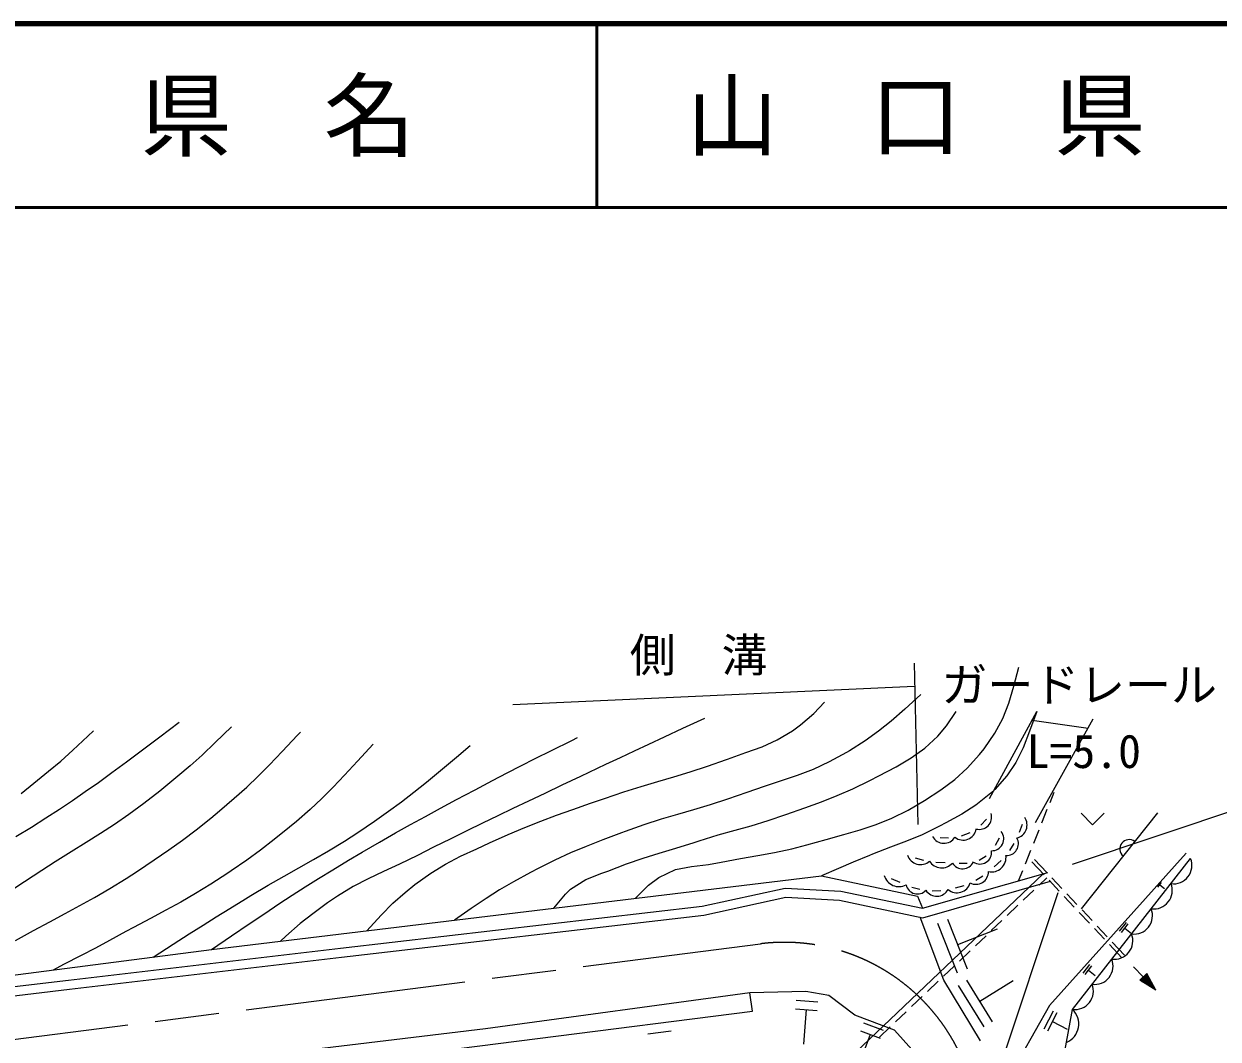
# Model space of a CAD drawing. Units: millimetres, scale not verified. Extents: x 40000 to 680000, y 20000 to 380000.
# Drawn here: x 301805 to 366826, y 324722 to 380000 of the extents above; entities that cross this region are included whole.
import ezdxf
from ezdxf.enums import TextEntityAlignment as Align

# ---------------------------------------------------------------- set-up
doc = ezdxf.new("R2010")
doc.units = ezdxf.units.MM
doc.header["$LTSCALE"] = 1000
doc.linetypes.add('CHAIN', pattern=[18.5, 12, -1.5, 3.5, -1.5])
for name, color, linetype, lineweight in [('M-BGD', 7, 'Continuous', 25), ('M-BMK', 2, 'CHAIN', 13), ('M-STR-HTXT', 7, 'Continuous', 13), ('M-TTL', 2, 'Continuous', 140), ('M-TTL-LINE', 7, 'Continuous', 50)]:
    doc.layers.add(name, color=color, linetype=linetype, lineweight=lineweight)
doc.layers.add('M-TTL-TXT', color=7, linetype='Continuous')
doc.styles.add('ＭＳ ゴシック', font='')
doc.styles.get('ＭＳ ゴシック').set_extended_font_data('MS Gothic')

msp = doc.modelspace()

# ---------------------------------------------------------------- linework, layer by layer
at = {"layer": 'M-BGD'}
for p, q in [((357677, 337610), (357899, 338164)), ((357230, 336496), (357528, 337239)), ((363531, 337037), (359363, 331811)), ((359368, 337023), (359993, 336398)), ((360618, 337023), (359993, 336398)), ((353914, 336371), (354220, 336694)), ((356005, 335985), (356167, 336421)), ((351690, 335704), (352151, 335684)), ((352849, 335795), (353331, 335978)), ((354713, 335282), (354918, 335688)), ((356784, 335383), (357081, 336125)), ((355486, 334998), (355716, 335366)), ((356337, 334269), (356635, 335011)), ((350327, 334597), (350777, 334471)), ((351459, 334364), (351965, 334333)), ((352722, 334296), (353168, 334310)), ((353814, 334470), (354196, 334702)), ((354636, 334098), (355017, 334444)), ((357355, 333660), (356686, 334374)), ((357501, 333797), (356832, 334510)), ((365082, 334851), (357644, 326554)), ((358892, 326339), (365329, 334557)), ((312014, 329598), (345230, 333620)), ((345230, 333620), (350452, 332497)), ((345746, 322724), (357294, 333724)), ((350735, 331844), (357556, 333799)), ((353630, 333379), (354015, 333619)), ((355966, 333344), (356188, 333897)), ((338740, 331966), (343247, 332946)), ((343247, 332946), (346282, 332781)), ((349030, 333464), (349490, 333260)), ((350159, 333001), (350578, 332884)), ((350753, 331329), (357693, 333319)), ((352530, 332954), (352991, 333091)), ((357086, 333111), (357501, 333507)), ((358176, 332785), (357628, 333369)), ((358321, 332922), (357774, 333505)), ((363549, 332989), (363749, 333248)), ((363649, 333119), (363907, 332918)), ((338822, 331472), (343287, 332443)), ((343287, 332443), (346216, 332284)), ((346216, 332284), (350753, 331329)), ((346282, 332781), (350735, 331844)), ((350452, 332497), (350735, 331844)), ((351259, 332796), (351732, 332812)), ((354856, 322882), (358116, 332696)), ((356217, 332283), (356796, 332835)), ((358996, 331910), (358449, 332493)), ((359142, 332047), (358595, 332630)), ((319041, 329677), (338740, 331966)), ((355348, 331456), (355927, 332008)), ((359817, 331034), (359270, 331618)), ((359963, 331171), (359416, 331755)), ((319099, 329180), (338822, 331472)), ((351899, 327936), (350605, 331360)), ((352642, 328315), (351574, 331018)), ((353183, 328529), (352115, 331231)), ((354479, 330628), (355058, 331180)), ((361466, 330603), (361831, 331072)), ((361560, 330530), (361924, 330999)), ((352649, 329880), (354811, 330734)), ((353610, 329801), (354189, 330352)), ((360638, 330159), (360091, 330743)), ((360784, 330296), (360237, 330879)), ((361742, 330764), (362117, 330473)), ((304237, 327933), (319041, 329677)), ((361581, 329154), (360912, 329867)), ((361727, 329291), (361058, 330004)), ((290301, 326791), (312014, 329598)), ((304295, 327437), (319099, 329180)), ((352741, 328973), (353320, 329525)), ((351872, 328145), (352451, 328697)), ((359487, 328309), (359851, 328778)), ((359581, 328236), (359945, 328705)), ((359763, 328471), (360138, 328179)), ((362227, 328666), (362749, 328108)), ((290402, 326309), (304237, 327933)), ((351003, 327318), (351582, 327869)), ((353889, 324625), (351899, 327936)), ((354545, 325660), (353152, 327925)), ((353849, 326793), (355660, 327906)), ((362941, 328288), (362557, 327929)), ((363432, 327378), (362557, 327929)), ((362732, 327819), (362595, 327965)), ((362633, 328001), (362907, 327708)), ((363082, 327598), (362672, 328037)), ((362710, 328072), (363257, 327488)), ((363432, 327378), (362749, 328108)), ((362787, 328144), (363334, 327560)), ((363236, 327742), (362826, 328180)), ((362864, 328216), (363137, 327924)), ((363039, 328106), (362902, 328252)), ((363432, 327378), (362941, 328288)), ((290481, 325815), (304295, 327437)), ((341339, 327243), (326934, 325281)), ((344387, 327316), (341339, 327243)), ((341477, 326243), (341339, 327243)), ((345640, 327100), (344387, 327316)), ((347047, 326023), (345640, 327100)), ((354092, 325382), (352700, 327646)), ((343849, 326849), (345030, 326756)), ((350134, 326490), (350714, 327042)), ((357644, 326554), (356088, 323795)), ((302676, 321324), (341477, 326243)), ((343812, 326377), (344992, 326283)), ((344402, 326330), (344252, 324442)), ((349209, 325209), (347047, 326023)), ((349265, 325662), (349845, 326214)), ((357362, 325280), (357867, 326267)), ((357559, 325179), (358064, 326166)), ((357599, 319156), (358892, 326339)), ((326934, 325281), (309326, 323170)), ((335775, 325014), (337042, 325175)), ((347350, 325179), (348424, 324774)), ((347512, 325608), (348586, 325204)), ((348397, 324835), (348976, 325386)), ((350782, 323451), (349209, 325209)), ((357812, 325672), (358601, 325269)), ((347887, 324976), (347240, 323258))]:
    msp.add_line(p, q, dxfattribs=at)
for points in [[(335097, 332393), (335804, 333102), (336384, 333516), (337276, 333948), (338148, 334126), (339077, 334231), (339775, 334349), (340829, 334558), (341766, 334718), (342668, 334877), (343615, 335080), (344430, 335297), (345482, 335594), (346442, 335857), (347338, 336118), (348201, 336407), (349061, 336754), (349947, 337190), (350837, 337711), (351728, 338292), (352485, 338852), (353169, 339467), (353838, 340214), (354084, 340527), (354677, 341385), (355102, 342187), (355423, 343014), (355702, 343944), (355980, 344980)], [(350638, 343491), (349762, 342680), (349028, 342033), (348343, 341484), (347614, 340970), (346749, 340424), (346598, 340333), (345650, 339811), (344770, 339406), (343915, 339077), (343043, 338780), (342109, 338472), (341163, 338142), (340121, 337781), (339168, 337479), (338269, 337213), (337392, 336959), (336501, 336693), (335565, 336391), (334548, 336031), (334334, 335951), (333318, 335564), (332417, 335211), (331570, 334857), (330717, 334467), (329797, 334007), (329383, 333789), (328468, 333288), (327706, 332842), (326974, 332379), (326151, 331826), (325243, 331200)], [(320481, 330623), (321252, 331476), (321890, 332120), (322566, 332711), (323095, 333134), (323960, 333762), (324767, 334254), (325581, 334676), (326468, 335091), (327164, 335410), (328168, 335861), (329084, 336247), (329951, 336588), (330810, 336907), (331700, 337224), (332663, 337562), (333424, 337829), (334468, 338182), (335420, 338478), (336318, 338742), (337195, 338997), (338089, 339267), (339034, 339575), (340065, 339946), (340110, 339963), (341109, 340322), (341995, 340642), (342827, 341011), (343662, 341515), (344094, 341841), (344820, 342453), (345403, 343065)], [(338858, 342182), (337659, 341626), (336662, 341163), (335807, 340765), (335032, 340402), (334275, 340046), (333474, 339668), (332569, 339240), (332115, 339024), (331100, 338543), (330160, 338098), (329277, 337679), (328431, 337277), (327604, 336881), (326777, 336482), (325931, 336069), (325048, 335634), (324108, 335166), (323237, 334728), (322262, 334254), (321383, 333847), (320555, 333454), (319734, 333023), (318876, 332502), (318343, 332138), (317531, 331549), (316850, 331010), (316073, 330330), (315769, 330052)], [(330667, 331856), (331290, 332619), (331574, 332878), (332398, 333414), (333280, 333754), (333594, 333874), (334607, 334261), (335517, 334575), (336391, 334852), (337295, 335127), (338296, 335436), (338574, 335524), (339606, 335838), (340527, 336095), (341410, 336340), (342329, 336617), (343297, 336947), (344320, 337315), (345231, 337649), (346087, 337983), (346944, 338352), (347862, 338794), (348362, 339053), (349301, 339552), (350120, 340030), (350860, 340562), (351559, 341222), (352032, 341784), (352573, 342552)], [(356955, 342552), (356560, 341493), (356204, 340590), (355816, 339792), (355326, 339049), (354663, 338313), (354451, 338114), (353644, 337463), (352864, 336975), (352002, 336506), (351663, 336321), (350715, 335847), (349852, 335492), (348983, 335171), (348018, 334798), (347850, 334728), (346958, 334352), (346156, 334013), (345230, 333620)], [(313107, 341727), (312222, 340866), (311503, 340186), (310858, 339605), (310196, 339038), (309424, 338402), (309209, 338227), (308339, 337544), (307526, 336947), (306747, 336412), (305979, 335913), (305199, 335424), (304384, 334919), (303511, 334373), (302779, 333902), (301842, 333292), (300981, 332730)], [(301356, 330090), (302324, 330628), (303212, 331109), (304046, 331556), (304852, 331992), (305657, 332441), (306487, 332927), (307371, 333474), (307986, 333874), (308892, 334478), (309694, 335026), (310441, 335560), (311187, 336123), (311981, 336756), (312453, 337146), (313263, 337836), (313944, 338446), (314561, 339036), (315182, 339664), (315875, 340390), (316705, 341274), (316863, 341443)], [(310264, 341963), (309205, 341165), (308255, 340450), (307394, 339807), (306602, 339222), (305861, 338683), (305150, 338178), (304450, 337695), (303742, 337221), (303005, 336743), (302220, 336249), (301368, 335727)], [(301655, 338098), (302352, 338654), (303147, 339305), (303809, 339864), (304475, 340457), (305285, 341208), (305596, 341500)], [(320818, 340788), (319967, 339859), (319261, 339091), (318639, 338432), (318036, 337829), (317392, 337228), (316642, 336578), (316266, 336264), (315436, 335592), (314692, 335018), (313941, 334472), (313091, 333884), (312908, 333760), (311991, 333159), (311149, 332643), (310345, 332181), (309540, 331741), (308695, 331290), (307772, 330796), (307360, 330573), (306458, 330084), (305701, 329678), (304926, 329271), (303969, 328776), (303400, 328484)], [(312014, 329598), (313116, 330344), (314074, 330994), (314921, 331566), (315689, 332080), (316411, 332555), (317118, 333010), (317843, 333466), (318619, 333942), (319478, 334457), (320220, 334894), (321175, 335450), (322044, 335947), (322862, 336405), (323664, 336846), (324488, 337291), (325367, 337760), (326339, 338276), (326383, 338299), (327321, 338795), (328121, 339213), (328868, 339598), (329646, 339993), (330539, 340443), (331634, 340989), (331943, 341144)], [(308838, 329187), (309928, 329886), (310811, 330451), (311568, 330932), (312279, 331378), (313023, 331839), (313880, 332365), (314160, 332537), (315106, 333100), (315969, 333594), (316783, 334049), (317581, 334497), (318394, 334970), (319257, 335500), (319993, 335980), (320890, 336587), (321665, 337131), (322366, 337646), (323039, 338165), (323731, 338721), (324490, 339347), (325363, 340076), (326111, 340703)]]:
    msp.add_lwpolyline(points, dxfattribs=at)
for centre, radius, start, end in [((353826, 336807), 668, 254.93545, 16.67714), ((352947, 336268), 713, 230.92018, 351.48335), ((355696, 336380), 729, 283.81805, 34.82542), ((351900, 336093), 707, 208.94943, 327.6702), ((354504, 335632), 653, 268.22418, 37.43492), ((355322, 335356), 633, 265.73698, 29.97973), ((361972, 335083), 500, 51.42452, 231.42452), ((353863, 334882), 629, 235.24676, 8.93024), ((350623, 334970), 748, 198.3495, 310.95039), ((351771, 334823), 780, 212.42642, 318.89887), ((352917, 334648), 652, 211.16635, 334.32311), ((354487, 334622), 794, 258.10148, 7.37351), ((364393, 334184), 1007, 262.14998, 21.71274), ((349452, 333858), 833, 195.46172, 297.39095), ((353639, 333834), 685, 242.71624, 0.92418), ((350456, 333264), 638, 193.26213, 316.29755), ((352613, 333432), 741, 229.44024, 343.84948), ((363321, 332815), 1007, 262.14998, 21.71274), ((351511, 333208), 707, 212.97249, 331.2853), ((362248, 331445), 1007, 262.14998, 21.71274), ((361175, 330076), 1007, 262.14998, 21.71274), ((360103, 328706), 1007, 262.14998, 21.71274), ((359030, 327336), 1007, 262.14998, 21.71274), ((358158, 325544), 1082, 292.34733, 47.24472)]:
    msp.add_arc(centre, radius, start, end, dxfattribs=at)
at = {"layer": 'M-BMK'}
msp.add_line((295560, 323968), (341917, 329912), dxfattribs=at)
msp.add_arc((343196, 319406), 10584, 7.84613, 96.94147, dxfattribs=at)
at = {"layer": 'M-STR-HTXT'}
for p, q in [((350273, 345190), (350476, 336404)), ((328422, 342948), (350302, 343944)), ((354382, 337824), (356955, 342552)), ((356702, 342088), (359750, 341658)), ((356890, 336514), (360029, 342161)), ((358901, 334251), (376536, 340146))]:
    msp.add_line(p, q, dxfattribs=at)
at = {"layer": 'M-TTL'}
msp.add_line((680000, 380000), (40000, 380000), dxfattribs=at)
at = {"layer": 'M-TTL-LINE'}
for p, q in [((333000, 380000), (333000, 370000)), ((40000, 370000), (680000, 370000))]:
    msp.add_line(p, q, dxfattribs=at)

# ---------------------------------------------------------------- texts
at = {"layer": 'M-STR-HTXT', "style": 'ＭＳ ゴシック'}
for s, p in [('側\u3000溝', (334792, 344168)), ('ガードレール', (351762, 342545)), ('L=5.0', (356393, 338931))]:
    msp.add_text(s, height=1833, dxfattribs=at).set_placement(p, align=Align.BOTTOM_LEFT)
at = {"layer": 'M-TTL-TXT', "style": 'ＭＳ ゴシック'}
for s, p in [('県\u3000名', (315625, 375000)), ('山\u3000口\u3000県', (350375, 375000))]:
    msp.add_text(s, height=3666, dxfattribs=at).set_placement(p, align=Align.MIDDLE_CENTER)

doc.saveas('drawing.dxf')
